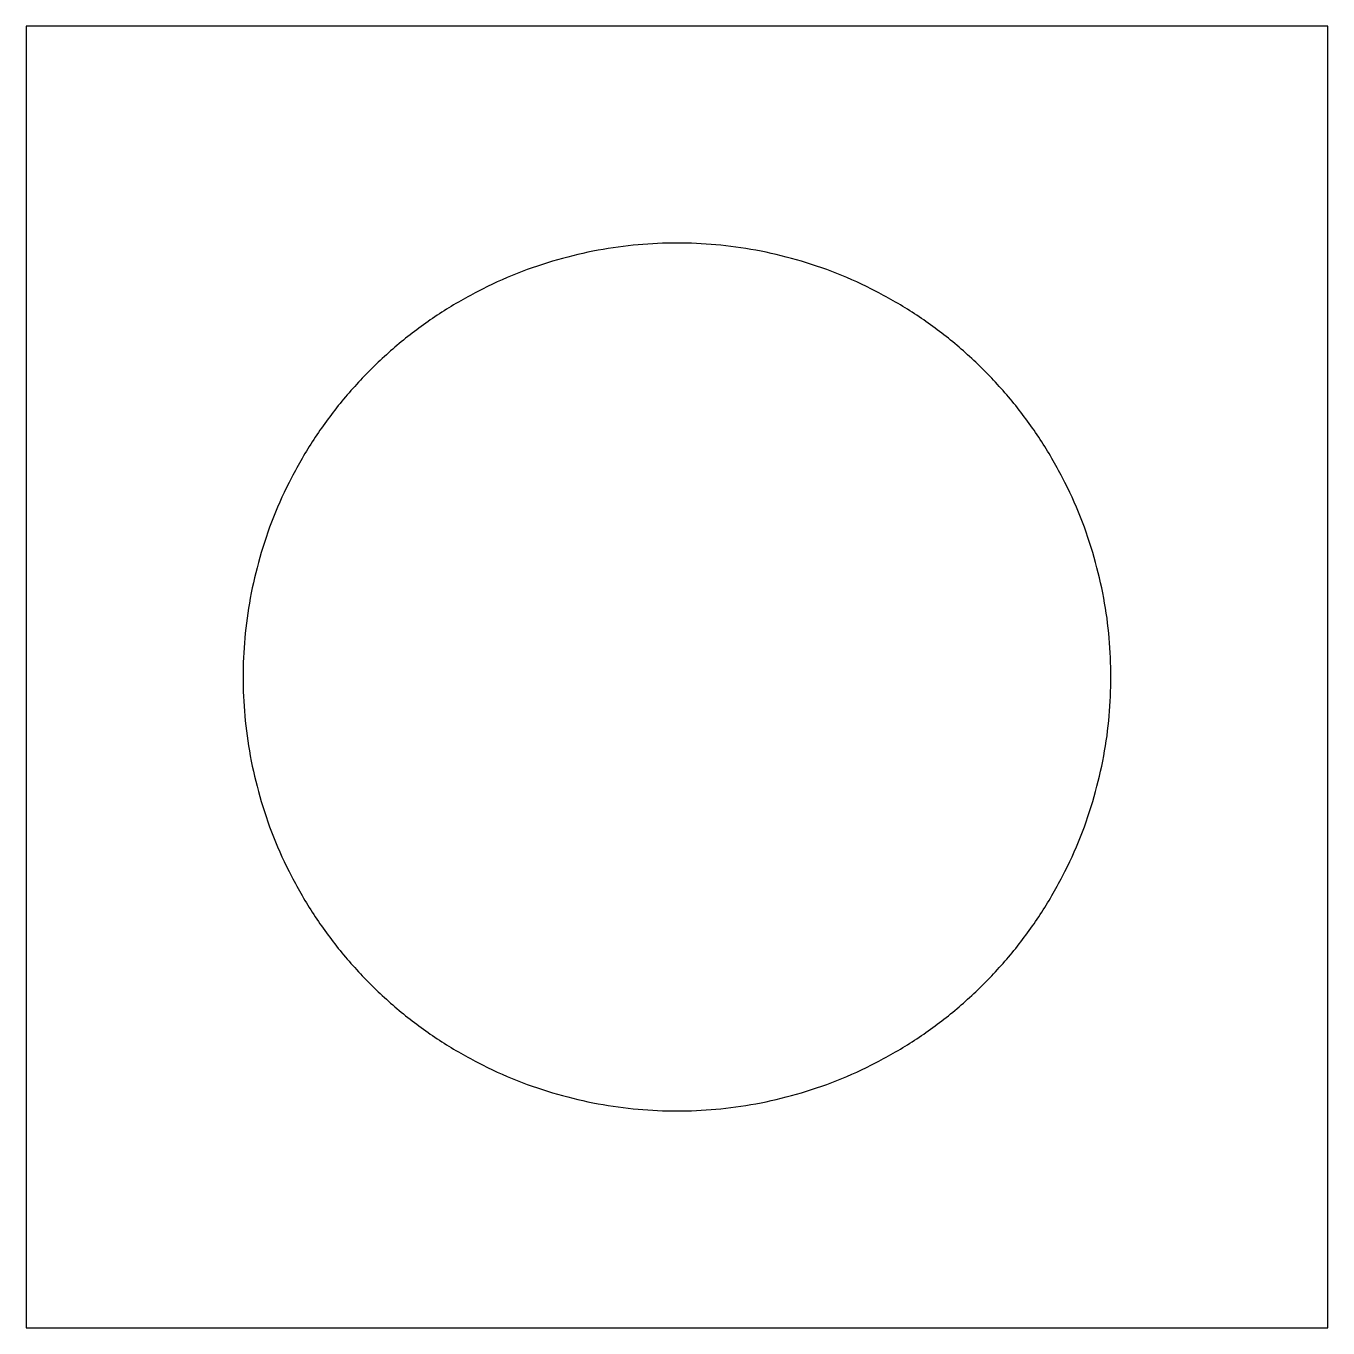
# Model space of a CAD drawing. Header units: millimetres. Extents: x -15 to 15, y -15 to 15.
import ezdxf

# ---------------------------------------------------------------- set-up
doc = ezdxf.new("R2010")
doc.units = ezdxf.units.MM
doc.header["$MEASUREMENT"] = 0
doc.layers.add('Default', color=18, linetype='Continuous', true_color=0x000000)

msp = doc.modelspace()

# ---------------------------------------------------------------- linework, layer by layer
at = {"layer": 'Default'}
for p, q in [((15, 15), (-15, 15)), ((-15, 15), (-15, -15)), ((15, -15), (15, 15)), ((-15, -15), (15, -15))]:
    msp.add_line(p, q, dxfattribs=at)
msp.add_rational_spline([(10, 0), (10, -10), (0, -10), (-10, -10), (-10, 0), (-10, 10), (0, 10), (10, 10), (10, 0)], [1, 0.707106781187, 1, 0.707106781187, 1, 0.707106781187, 1, 0.707106781187, 1], degree=2, knots=[-6.283185, -6.283185, -6.283185, -4.712389, -4.712389, -3.141593, -3.141593, -1.570796, -1.570796, 0, 0, 0], dxfattribs=at)

doc.saveas('drawing.dxf')
